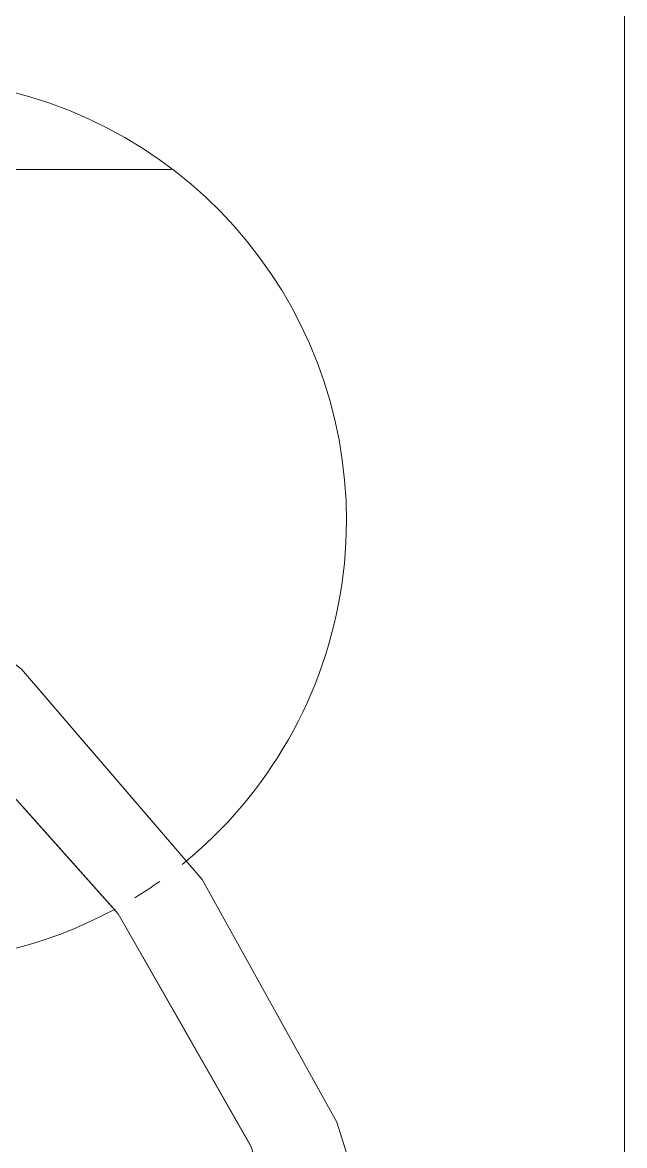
# Model space of a CAD drawing. Header units: millimetres. Extents: x 35540 to 832230, y -10956 to 416550.
# Drawn here: x 187348.7 to 187485.1, y 36336.5 to 36590.8 of the extents above; entities that cross this region are included whole.
import ezdxf

# ---------------------------------------------------------------- set-up
doc = ezdxf.new("R2010")
doc.units = ezdxf.units.MM
for name, color, linetype, lineweight in [('A-FLOR', 192, 'Continuous', 5), ('A-WALL', 113, 'Continuous', 5), ('Q-CASE', 31, 'Continuous', 5)]:
    doc.layers.add(name, color=color, linetype=linetype, lineweight=lineweight)

# ---------------------------------------------------------------- blocks, each defined once
blk = doc.blocks.new('DLN_Cat Ladder - 750x750x2500 _WDH_-14044057-2_F U_F_A_')
at = {"layer": 'Q-CASE'}
for p, q in [((-204.77, -946.73), (-220.43, -919.34)), ((-204.77, -946.73), (-220.43, -919.34)), ((-204.77, -946.73), (-220.43, -919.34)), ((-204.77, -946.73), (-220.43, -919.34)), ((-204.77, -946.73), (-220.43, -919.34)), ((-204.77, -946.73), (-220.43, -919.34)), ((-204.77, -946.73), (-220.43, -919.34)), ((-204.77, -946.73), (-220.43, -919.34)), ((-204.77, -946.73), (-220.43, -919.34)), ((-240.12, -924.37), (-229.1, -944.21)), ((-240.12, -924.37), (-229.1, -944.21)), ((-240.12, -924.37), (-229.1, -944.21)), ((-240.12, -924.37), (-229.1, -944.21)), ((-240.12, -924.37), (-229.1, -944.21)), ((-240.12, -924.37), (-229.1, -944.21)), ((-240.12, -924.37), (-229.1, -944.21)), ((-240.12, -924.37), (-229.1, -944.21)), ((-240.12, -924.37), (-229.1, -944.21)), ((-229.1, -944.21), (-211.48, -975.91)), ((-229.1, -944.21), (-211.48, -975.91)), ((-229.1, -944.21), (-211.48, -975.91)), ((-229.1, -944.21), (-211.48, -975.91)), ((-229.1, -944.21), (-211.48, -975.91)), ((-229.1, -944.21), (-211.48, -975.91)), ((-229.1, -944.21), (-211.48, -975.91)), ((-229.1, -944.21), (-211.48, -975.91)), ((-229.1, -944.21), (-211.48, -975.91)), ((-190.61, -971.5), (-204.77, -946.73)), ((-190.61, -971.5), (-204.77, -946.73)), ((-190.61, -971.5), (-204.77, -946.73)), ((-190.61, -971.5), (-204.77, -946.73)), ((-190.61, -971.5), (-204.77, -946.73)), ((-190.61, -971.5), (-204.77, -946.73)), ((-190.61, -971.5), (-204.77, -946.73)), ((-190.61, -971.5), (-204.77, -946.73)), ((-190.61, -971.5), (-204.77, -946.73)), ((-169.13, -995.55), (-190.21, -971.94)), ((-169.13, -995.55), (-190.21, -971.94)), ((-169.13, -995.55), (-190.21, -971.94)), ((-169.13, -995.55), (-190.21, -971.94)), ((-169.13, -995.55), (-190.21, -971.94)), ((-169.13, -995.55), (-190.21, -971.94)), ((-169.13, -995.55), (-190.21, -971.94)), ((-169.13, -995.55), (-190.21, -971.94)), ((-169.13, -995.55), (-190.21, -971.94)), ((-209.62, -979.26), (-180.56, -1013.06)), ((-209.62, -979.26), (-180.56, -1013.06)), ((-209.62, -979.26), (-180.56, -1013.06)), ((-209.62, -979.26), (-180.56, -1013.06)), ((-209.62, -979.26), (-180.56, -1013.06)), ((-209.62, -979.26), (-180.56, -1013.06)), ((-209.62, -979.26), (-180.56, -1013.06)), ((-209.62, -979.26), (-180.56, -1013.06)), ((-209.62, -979.26), (-180.56, -1013.06)), ((-180.56, -1013.06), (-171.99, -1023.02)), ((-180.56, -1013.06), (-171.99, -1023.02)), ((-180.56, -1013.06), (-171.99, -1023.02)), ((-180.56, -1013.06), (-171.99, -1023.02)), ((-180.56, -1013.06), (-171.99, -1023.02)), ((-180.56, -1013.06), (-171.99, -1023.02)), ((-180.56, -1013.06), (-171.99, -1023.02)), ((-180.56, -1013.06), (-171.99, -1023.02)), ((-180.56, -1013.06), (-171.99, -1023.02))]:
    blk.add_line(p, q, dxfattribs=at)
at = {"layer": 'Q-CASE', "flags": 128}
for points in [[(-265.3, -802), (-258.94, -864.47), (-240.12, -924.37), (-209.62, -979.26), (-168.68, -1026.87), (-118.99, -1065.26), (-62.59, -1092.84), (-1.78, -1108.5), (60.94, -1111.57), (122.99, -1101.95), (181.82, -1080.02), (235.04, -1046.69), (280.44, -1003.31), (316.17, -951.68), (340.76, -893.91), (353.21, -832.36), (354.7, -802)], [(334.7, -802), (328.34, -862.39), (309.55, -920.13), (279.14, -972.7), (238.45, -1017.78), (189.27, -1053.39), (133.75, -1077.99), (74.33, -1090.48), (13.6, -1090.33), (-45.76, -1077.53), (-101.15, -1052.65), (-150.15, -1016.78), (-190.61, -971.5), (-220.75, -918.78), (-239.25, -860.94), (-245.3, -802)]]:
    blk.add_lwpolyline(points, dxfattribs=at)

msp = doc.modelspace()

# ---------------------------------------------------------------- linework, layer by layer
at = {"layer": 'A-FLOR'}
msp.add_line((187382.4, 36557.49), (187261.64, 36557.49), dxfattribs=at)
for start, end in [(351.6842, 161.0022), (171.6842, 298.4303), (308.9168, 351.6842), (301.3622, 305.2493)]:
    msp.add_arc((187322.11, 36478), 100, start, end, dxfattribs=at)
at = {"layer": 'A-WALL', "color": 253, "lineweight": 20}
msp.add_line((187485.12, 37207.49), (187485.12, 36007.49), dxfattribs=at)

# ---------------------------------------------------------------- block references
at = {"layer": 'Q-CASE', "rotation": 180}
msp.add_blockref('DLN_Cat Ladder - 750x750x2500 _WDH_-14044057-2_F U_F_A_', (187179.82, 35417.49), dxfattribs=at)

doc.saveas('drawing.dxf')
